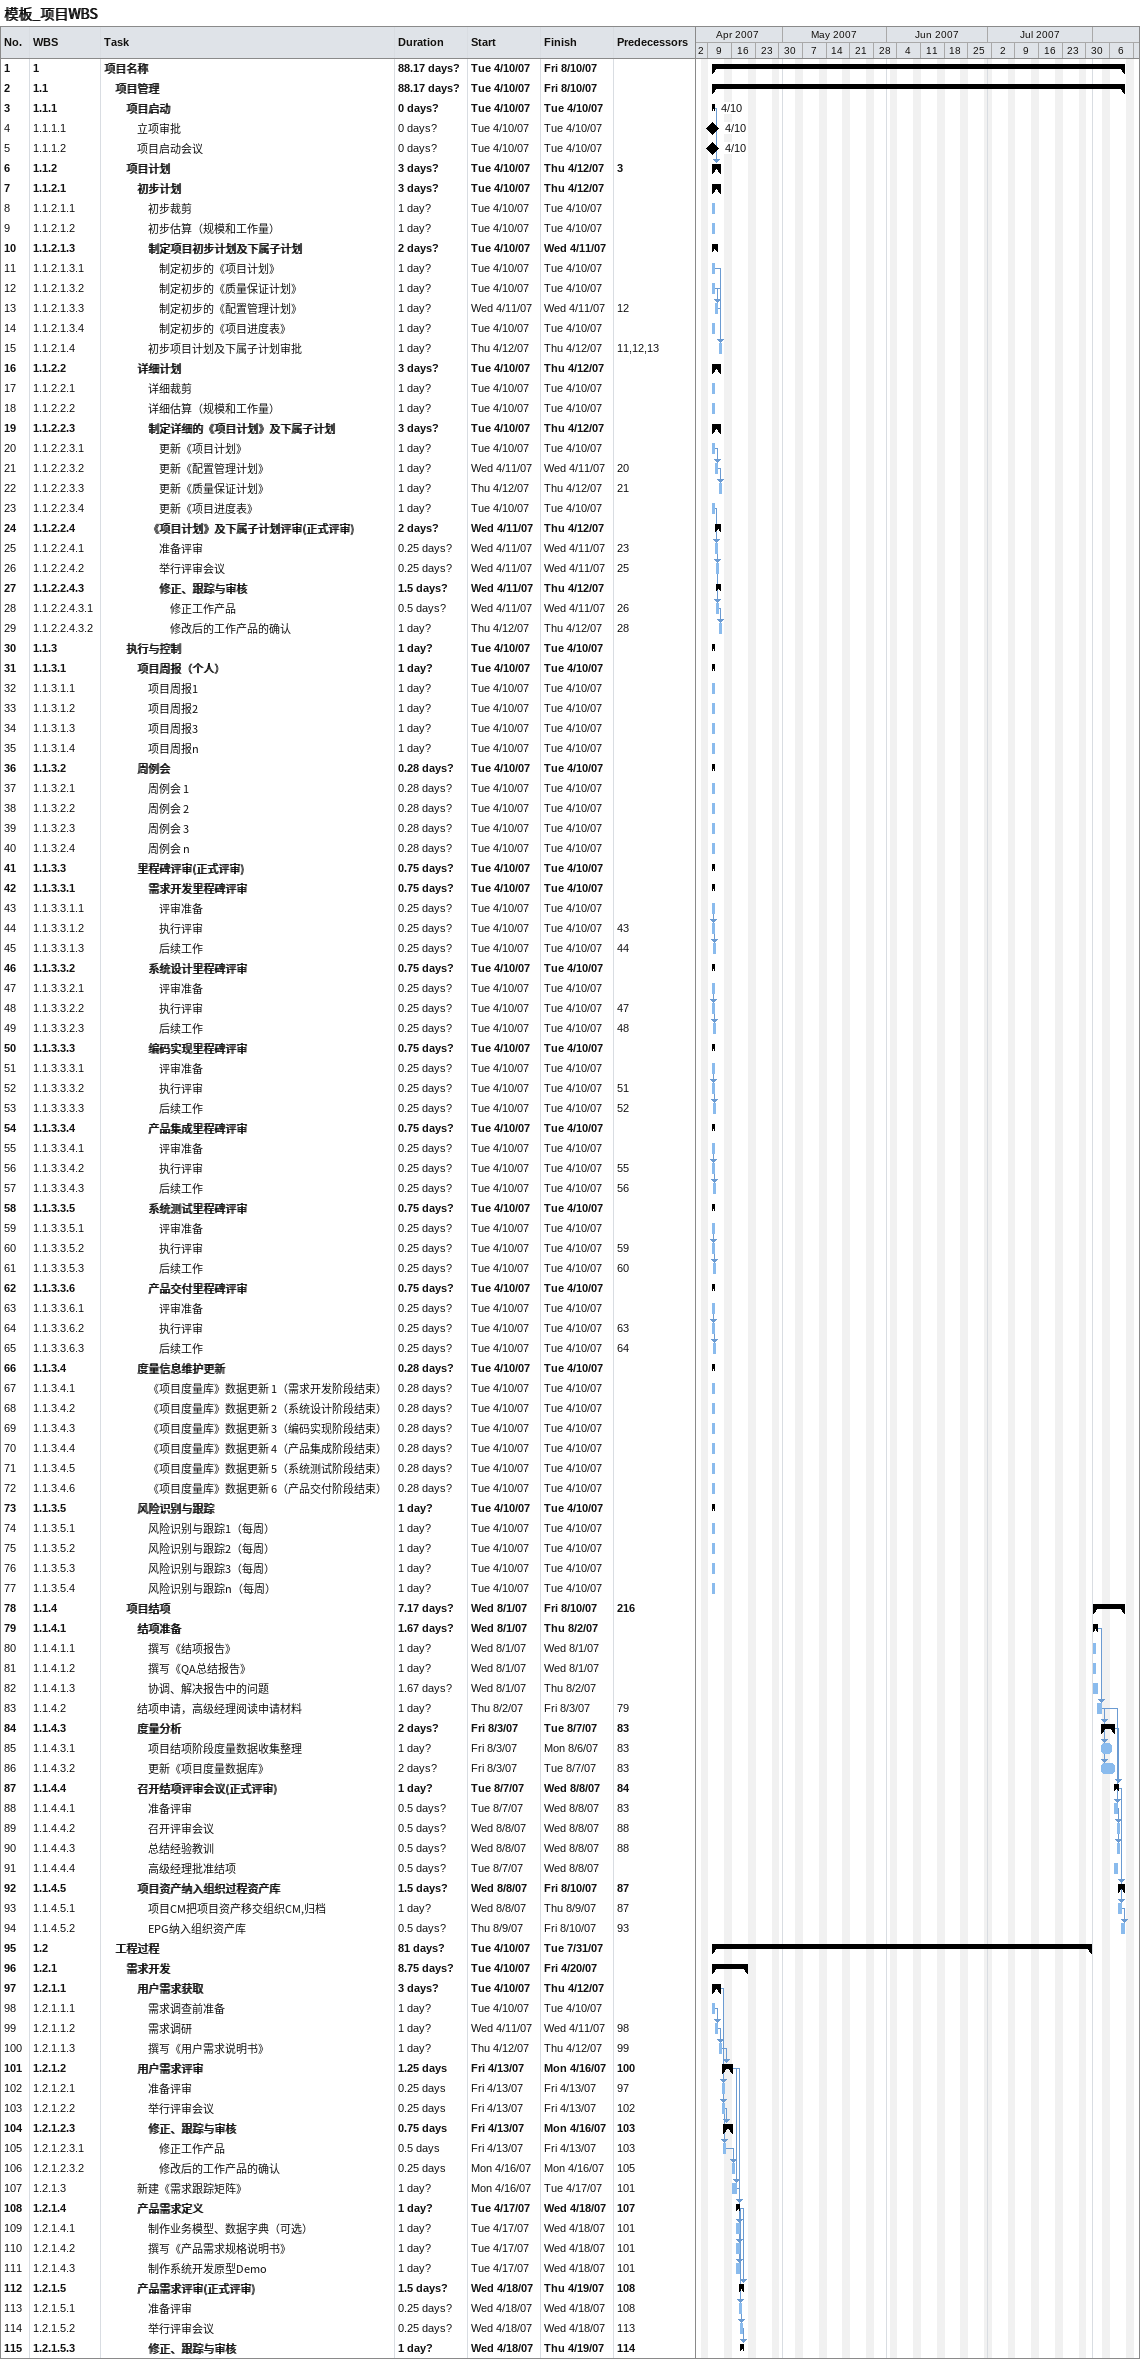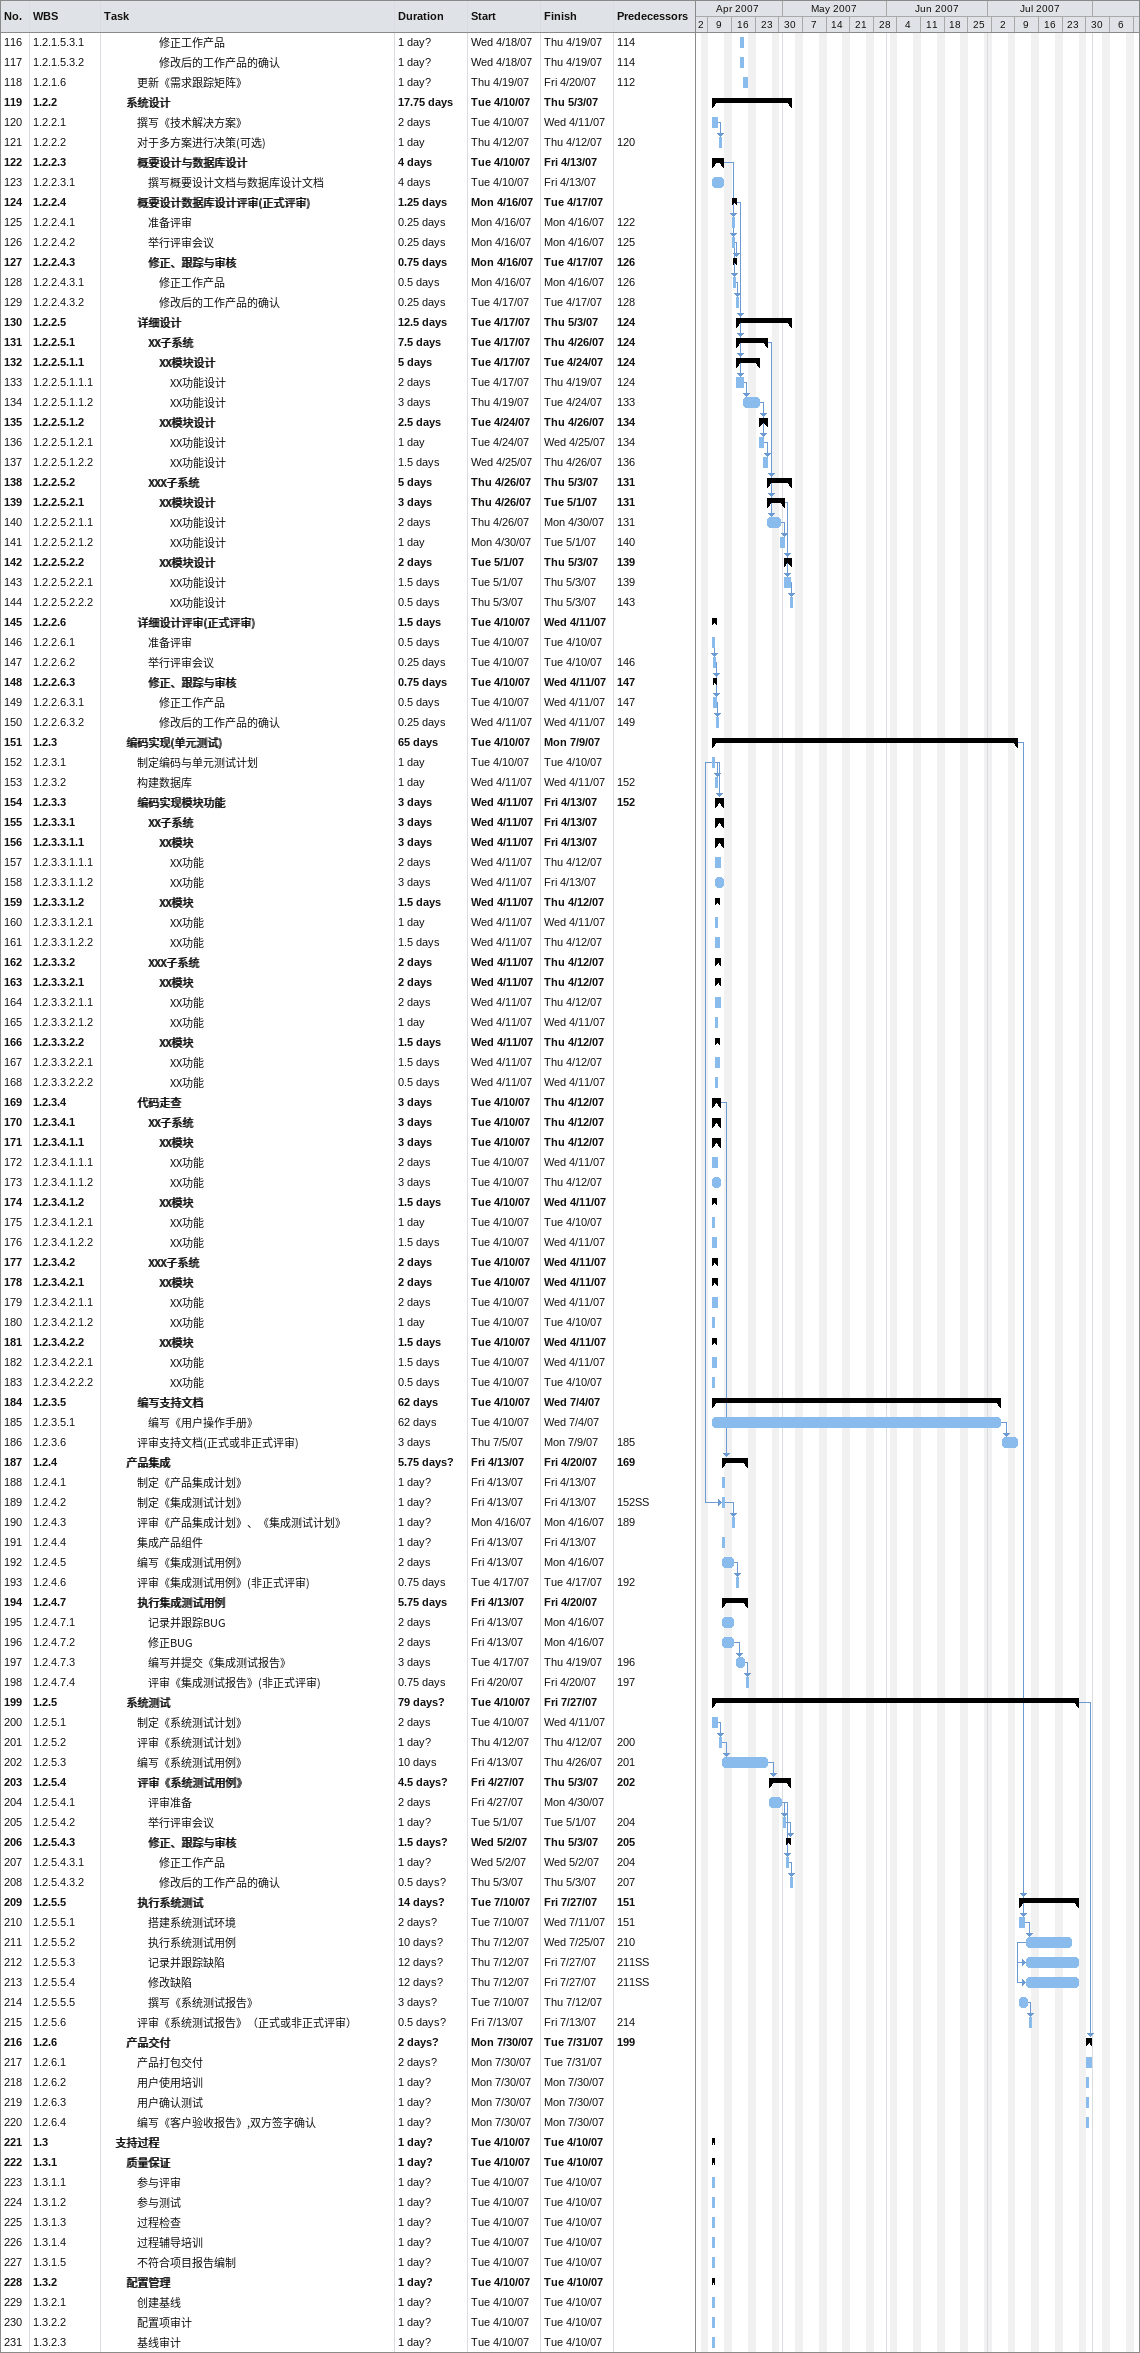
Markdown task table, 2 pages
模板_项目WBS

| ID | WBS | Task | Duration | Start | Finish | Predecessors |
|---|---|---|---|---|---|---|
| 1 | 1 | **项目名称** | 88.17d? | 2007-04-10 | 2007-08-10 |  |
| 2 | 1.1 | **项目管理** | 88.17d? | 2007-04-10 | 2007-08-10 |  |
| 3 | 1.1.1 | **项目启动** | 0d? | 2007-04-10 | 2007-04-10 |  |
| 4 | 1.1.1.1 | 立项审批 | 0d? | 2007-04-10 | 2007-04-10 |  |
| 5 | 1.1.1.2 | 项目启动会议 | 0d? | 2007-04-10 | 2007-04-10 |  |
| 6 | 1.1.2 | **项目计划** | 3d? | 2007-04-10 | 2007-04-12 | 3 |
| 7 | 1.1.2.1 | **初步计划** | 3d? | 2007-04-10 | 2007-04-12 |  |
| 8 | 1.1.2.1.1 | 初步裁剪 | 1d? | 2007-04-10 | 2007-04-10 |  |
| 9 | 1.1.2.1.2 | 初步估算（规模和工作量） | 1d? | 2007-04-10 | 2007-04-10 |  |
| 10 | 1.1.2.1.3 | **制定项目初步计划及下属子计划** | 2d? | 2007-04-10 | 2007-04-11 |  |
| 11 | 1.1.2.1.3.1 | 制定初步的《项目计划》 | 1d? | 2007-04-10 | 2007-04-10 |  |
| 12 | 1.1.2.1.3.2 | 制定初步的《质量保证计划》 | 1d? | 2007-04-10 | 2007-04-10 |  |
| 13 | 1.1.2.1.3.3 | 制定初步的《配置管理计划》 | 1d? | 2007-04-11 | 2007-04-11 | 12 |
| 14 | 1.1.2.1.3.4 | 制定初步的《项目进度表》 | 1d? | 2007-04-10 | 2007-04-10 |  |
| 15 | 1.1.2.1.4 | 初步项目计划及下属子计划审批 | 1d? | 2007-04-12 | 2007-04-12 | 11, 12, 13 |
| 16 | 1.1.2.2 | **详细计划** | 3d? | 2007-04-10 | 2007-04-12 |  |
| 17 | 1.1.2.2.1 | 详细裁剪 | 1d? | 2007-04-10 | 2007-04-10 |  |
| 18 | 1.1.2.2.2 | 详细估算（规模和工作量） | 1d? | 2007-04-10 | 2007-04-10 |  |
| 19 | 1.1.2.2.3 | **制定详细的《项目计划》及下属子计划** | 3d? | 2007-04-10 | 2007-04-12 |  |
| 20 | 1.1.2.2.3.1 | 更新《项目计划》 | 1d? | 2007-04-10 | 2007-04-10 |  |
| 21 | 1.1.2.2.3.2 | 更新《配置管理计划》 | 1d? | 2007-04-11 | 2007-04-11 | 20 |
| 22 | 1.1.2.2.3.3 | 更新《质量保证计划》 | 1d? | 2007-04-12 | 2007-04-12 | 21 |
| 23 | 1.1.2.2.3.4 | 更新《项目进度表》 | 1d? | 2007-04-10 | 2007-04-10 |  |
| 24 | 1.1.2.2.4 | **《项目计划》及下属子计划评审(正式评审)** | 2d? | 2007-04-11 | 2007-04-12 |  |
| 25 | 1.1.2.2.4.1 | 准备评审 | 0.25d? | 2007-04-11 | 2007-04-11 | 23 |
| 26 | 1.1.2.2.4.2 | 举行评审会议 | 0.25d? | 2007-04-11 | 2007-04-11 | 25 |
| 27 | 1.1.2.2.4.3 | **修正、跟踪与审核** | 1.5d? | 2007-04-11 | 2007-04-12 |  |
| 28 | 1.1.2.2.4.3.1 | 修正工作产品 | 0.5d? | 2007-04-11 | 2007-04-11 | 26 |
| 29 | 1.1.2.2.4.3.2 | 修改后的工作产品的确认 | 1d? | 2007-04-12 | 2007-04-12 | 28 |
| 30 | 1.1.3 | **执行与控制** | 1d? | 2007-04-10 | 2007-04-10 |  |
| 31 | 1.1.3.1 | **项目周报（个人）** | 1d? | 2007-04-10 | 2007-04-10 |  |
| 32 | 1.1.3.1.1 | 项目周报1 | 1d? | 2007-04-10 | 2007-04-10 |  |
| 33 | 1.1.3.1.2 | 项目周报2 | 1d? | 2007-04-10 | 2007-04-10 |  |
| 34 | 1.1.3.1.3 | 项目周报3 | 1d? | 2007-04-10 | 2007-04-10 |  |
| 35 | 1.1.3.1.4 | 项目周报n | 1d? | 2007-04-10 | 2007-04-10 |  |
| 36 | 1.1.3.2 | **周例会** | 0.28d? | 2007-04-10 | 2007-04-10 |  |
| 37 | 1.1.3.2.1 | 周例会 1 | 0.28d? | 2007-04-10 | 2007-04-10 |  |
| 38 | 1.1.3.2.2 | 周例会 2 | 0.28d? | 2007-04-10 | 2007-04-10 |  |
| 39 | 1.1.3.2.3 | 周例会 3 | 0.28d? | 2007-04-10 | 2007-04-10 |  |
| 40 | 1.1.3.2.4 | 周例会 n | 0.28d? | 2007-04-10 | 2007-04-10 |  |
| 41 | 1.1.3.3 | **里程碑评审(正式评审)** | 0.75d? | 2007-04-10 | 2007-04-10 |  |
| 42 | 1.1.3.3.1 | **需求开发里程碑评审** | 0.75d? | 2007-04-10 | 2007-04-10 |  |
| 43 | 1.1.3.3.1.1 | 评审准备 | 0.25d? | 2007-04-10 | 2007-04-10 |  |
| 44 | 1.1.3.3.1.2 | 执行评审 | 0.25d? | 2007-04-10 | 2007-04-10 | 43 |
| 45 | 1.1.3.3.1.3 | 后续工作 | 0.25d? | 2007-04-10 | 2007-04-10 | 44 |
| 46 | 1.1.3.3.2 | **系统设计里程碑评审** | 0.75d? | 2007-04-10 | 2007-04-10 |  |
| 47 | 1.1.3.3.2.1 | 评审准备 | 0.25d? | 2007-04-10 | 2007-04-10 |  |
| 48 | 1.1.3.3.2.2 | 执行评审 | 0.25d? | 2007-04-10 | 2007-04-10 | 47 |
| 49 | 1.1.3.3.2.3 | 后续工作 | 0.25d? | 2007-04-10 | 2007-04-10 | 48 |
| 50 | 1.1.3.3.3 | **编码实现里程碑评审** | 0.75d? | 2007-04-10 | 2007-04-10 |  |
| 51 | 1.1.3.3.3.1 | 评审准备 | 0.25d? | 2007-04-10 | 2007-04-10 |  |
| 52 | 1.1.3.3.3.2 | 执行评审 | 0.25d? | 2007-04-10 | 2007-04-10 | 51 |
| 53 | 1.1.3.3.3.3 | 后续工作 | 0.25d? | 2007-04-10 | 2007-04-10 | 52 |
| 54 | 1.1.3.3.4 | **产品集成里程碑评审** | 0.75d? | 2007-04-10 | 2007-04-10 |  |
| 55 | 1.1.3.3.4.1 | 评审准备 | 0.25d? | 2007-04-10 | 2007-04-10 |  |
| 56 | 1.1.3.3.4.2 | 执行评审 | 0.25d? | 2007-04-10 | 2007-04-10 | 55 |
| 57 | 1.1.3.3.4.3 | 后续工作 | 0.25d? | 2007-04-10 | 2007-04-10 | 56 |
| 58 | 1.1.3.3.5 | **系统测试里程碑评审** | 0.75d? | 2007-04-10 | 2007-04-10 |  |
| 59 | 1.1.3.3.5.1 | 评审准备 | 0.25d? | 2007-04-10 | 2007-04-10 |  |
| 60 | 1.1.3.3.5.2 | 执行评审 | 0.25d? | 2007-04-10 | 2007-04-10 | 59 |
| 61 | 1.1.3.3.5.3 | 后续工作 | 0.25d? | 2007-04-10 | 2007-04-10 | 60 |
| 62 | 1.1.3.3.6 | **产品交付里程碑评审** | 0.75d? | 2007-04-10 | 2007-04-10 |  |
| 63 | 1.1.3.3.6.1 | 评审准备 | 0.25d? | 2007-04-10 | 2007-04-10 |  |
| 64 | 1.1.3.3.6.2 | 执行评审 | 0.25d? | 2007-04-10 | 2007-04-10 | 63 |
| 65 | 1.1.3.3.6.3 | 后续工作 | 0.25d? | 2007-04-10 | 2007-04-10 | 64 |
| 66 | 1.1.3.4 | **度量信息维护更新** | 0.28d? | 2007-04-10 | 2007-04-10 |  |
| 67 | 1.1.3.4.1 | 《项目度量库》数据更新 1（需求开发阶段结束） | 0.28d? | 2007-04-10 | 2007-04-10 |  |
| 68 | 1.1.3.4.2 | 《项目度量库》数据更新 2（系统设计阶段结束） | 0.28d? | 2007-04-10 | 2007-04-10 |  |
| 69 | 1.1.3.4.3 | 《项目度量库》数据更新 3（编码实现阶段结束） | 0.28d? | 2007-04-10 | 2007-04-10 |  |
| 70 | 1.1.3.4.4 | 《项目度量库》数据更新 4（产品集成阶段结束） | 0.28d? | 2007-04-10 | 2007-04-10 |  |
| 71 | 1.1.3.4.5 | 《项目度量库》数据更新 5（系统测试阶段结束） | 0.28d? | 2007-04-10 | 2007-04-10 |  |
| 72 | 1.1.3.4.6 | 《项目度量库》数据更新 6（产品交付阶段结束） | 0.28d? | 2007-04-10 | 2007-04-10 |  |
| 73 | 1.1.3.5 | **风险识别与跟踪** | 1d? | 2007-04-10 | 2007-04-10 |  |
| 74 | 1.1.3.5.1 | 风险识别与跟踪1（每周） | 1d? | 2007-04-10 | 2007-04-10 |  |
| 75 | 1.1.3.5.2 | 风险识别与跟踪2（每周） | 1d? | 2007-04-10 | 2007-04-10 |  |
| 76 | 1.1.3.5.3 | 风险识别与跟踪3（每周） | 1d? | 2007-04-10 | 2007-04-10 |  |
| 77 | 1.1.3.5.4 | 风险识别与跟踪n（每周） | 1d? | 2007-04-10 | 2007-04-10 |  |
| 78 | 1.1.4 | **项目结项** | 7.17d? | 2007-08-01 | 2007-08-10 | 216 |
| 79 | 1.1.4.1 | **结项准备** | 1.67d? | 2007-08-01 | 2007-08-02 |  |
| 80 | 1.1.4.1.1 | 撰写《结项报告》 | 1d? | 2007-08-01 | 2007-08-01 |  |
| 81 | 1.1.4.1.2 | 撰写《QA总结报告》 | 1d? | 2007-08-01 | 2007-08-01 |  |
| 82 | 1.1.4.1.3 | 协调、解决报告中的问题 | 1.67d? | 2007-08-01 | 2007-08-02 |  |
| 83 | 1.1.4.2 | 结项申请，高级经理阅读申请材料 | 1d? | 2007-08-02 | 2007-08-03 | 79 |
| 84 | 1.1.4.3 | **度量分析** | 2d? | 2007-08-03 | 2007-08-07 | 83 |
| 85 | 1.1.4.3.1 | 项目结项阶段度量数据收集整理 | 1d? | 2007-08-03 | 2007-08-06 | 83 |
| 86 | 1.1.4.3.2 | 更新《项目度量数据库》 | 2d? | 2007-08-03 | 2007-08-07 | 83 |
| 87 | 1.1.4.4 | **召开结项评审会议(正式评审)** | 1d? | 2007-08-07 | 2007-08-08 | 84 |
| 88 | 1.1.4.4.1 | 准备评审 | 0.5d? | 2007-08-07 | 2007-08-08 | 83 |
| 89 | 1.1.4.4.2 | 召开评审会议 | 0.5d? | 2007-08-08 | 2007-08-08 | 88 |
| 90 | 1.1.4.4.3 | 总结经验教训 | 0.5d? | 2007-08-08 | 2007-08-08 | 88 |
| 91 | 1.1.4.4.4 | 高级经理批准结项 | 0.5d? | 2007-08-07 | 2007-08-08 |  |
| 92 | 1.1.4.5 | **项目资产纳入组织过程资产库** | 1.5d? | 2007-08-08 | 2007-08-10 | 87 |
| 93 | 1.1.4.5.1 | 项目CM把项目资产移交组织CM,归档 | 1d? | 2007-08-08 | 2007-08-09 | 87 |
| 94 | 1.1.4.5.2 | EPG纳入组织资产库 | 0.5d? | 2007-08-09 | 2007-08-10 | 93 |
| 95 | 1.2 | **工程过程** | 81d? | 2007-04-10 | 2007-07-31 |  |
| 96 | 1.2.1 | **需求开发** | 8.75d? | 2007-04-10 | 2007-04-20 |  |
| 97 | 1.2.1.1 | **用户需求获取** | 3d? | 2007-04-10 | 2007-04-12 |  |
| 98 | 1.2.1.1.1 | 需求调查前准备 | 1d? | 2007-04-10 | 2007-04-10 |  |
| 99 | 1.2.1.1.2 | 需求调研 | 1d? | 2007-04-11 | 2007-04-11 | 98 |
| 100 | 1.2.1.1.3 | 撰写《用户需求说明书》 | 1d? | 2007-04-12 | 2007-04-12 | 99 |
| 101 | 1.2.1.2 | **用户需求评审** | 1.25d | 2007-04-13 | 2007-04-16 | 100 |
| 102 | 1.2.1.2.1 | 准备评审 | 0.25d | 2007-04-13 | 2007-04-13 | 97 |
| 103 | 1.2.1.2.2 | 举行评审会议 | 0.25d | 2007-04-13 | 2007-04-13 | 102 |
| 104 | 1.2.1.2.3 | **修正、跟踪与审核** | 0.75d | 2007-04-13 | 2007-04-16 | 103 |
| 105 | 1.2.1.2.3.1 | 修正工作产品 | 0.5d | 2007-04-13 | 2007-04-13 | 103 |
| 106 | 1.2.1.2.3.2 | 修改后的工作产品的确认 | 0.25d | 2007-04-16 | 2007-04-16 | 105 |
| 107 | 1.2.1.3 | 新建《需求跟踪矩阵》 | 1d? | 2007-04-16 | 2007-04-17 | 101 |
| 108 | 1.2.1.4 | **产品需求定义** | 1d? | 2007-04-17 | 2007-04-18 | 107 |
| 109 | 1.2.1.4.1 | 制作业务模型、数据字典（可选） | 1d? | 2007-04-17 | 2007-04-18 | 101 |
| 110 | 1.2.1.4.2 | 撰写《产品需求规格说明书》 | 1d? | 2007-04-17 | 2007-04-18 | 101 |
| 111 | 1.2.1.4.3 | 制作系统开发原型Demo | 1d? | 2007-04-17 | 2007-04-18 | 101 |
| 112 | 1.2.1.5 | **产品需求评审(正式评审)** | 1.5d? | 2007-04-18 | 2007-04-19 | 108 |
| 113 | 1.2.1.5.1 | 准备评审 | 0.25d? | 2007-04-18 | 2007-04-18 | 108 |
| 114 | 1.2.1.5.2 | 举行评审会议 | 0.25d? | 2007-04-18 | 2007-04-18 | 113 |
| 115 | 1.2.1.5.3 | **修正、跟踪与审核** | 1d? | 2007-04-18 | 2007-04-19 | 114 |
| 116 | 1.2.1.5.3.1 | 修正工作产品 | 1d? | 2007-04-18 | 2007-04-19 | 114 |
| 117 | 1.2.1.5.3.2 | 修改后的工作产品的确认 | 1d? | 2007-04-18 | 2007-04-19 | 114 |
| 118 | 1.2.1.6 | 更新《需求跟踪矩阵》 | 1d? | 2007-04-19 | 2007-04-20 | 112 |
| 119 | 1.2.2 | **系统设计** | 17.75d | 2007-04-10 | 2007-05-03 |  |
| 120 | 1.2.2.1 | 撰写《技术解决方案》 | 2d | 2007-04-10 | 2007-04-11 |  |
| 121 | 1.2.2.2 | 对于多方案进行决策(可选) | 1d | 2007-04-12 | 2007-04-12 | 120 |
| 122 | 1.2.2.3 | **概要设计与数据库设计** | 4d | 2007-04-10 | 2007-04-13 |  |
| 123 | 1.2.2.3.1 | 撰写概要设计文档与数据库设计文档 | 4d | 2007-04-10 | 2007-04-13 |  |
| 124 | 1.2.2.4 | **概要设计数据库设计评审(正式评审)** | 1.25d | 2007-04-16 | 2007-04-17 |  |
| 125 | 1.2.2.4.1 | 准备评审 | 0.25d | 2007-04-16 | 2007-04-16 | 122 |
| 126 | 1.2.2.4.2 | 举行评审会议 | 0.25d | 2007-04-16 | 2007-04-16 | 125 |
| 127 | 1.2.2.4.3 | **修正、跟踪与审核** | 0.75d | 2007-04-16 | 2007-04-17 | 126 |
| 128 | 1.2.2.4.3.1 | 修正工作产品 | 0.5d | 2007-04-16 | 2007-04-16 | 126 |
| 129 | 1.2.2.4.3.2 | 修改后的工作产品的确认 | 0.25d | 2007-04-17 | 2007-04-17 | 128 |
| 130 | 1.2.2.5 | **详细设计** | 12.5d | 2007-04-17 | 2007-05-03 | 124 |
| 131 | 1.2.2.5.1 | **XX子系统** | 7.5d | 2007-04-17 | 2007-04-26 | 124 |
| 132 | 1.2.2.5.1.1 | **XX模块设计** | 5d | 2007-04-17 | 2007-04-24 | 124 |
| 133 | 1.2.2.5.1.1.1 | XX功能设计 | 2d | 2007-04-17 | 2007-04-19 | 124 |
| 134 | 1.2.2.5.1.1.2 | XX功能设计 | 3d | 2007-04-19 | 2007-04-24 | 133 |
| 135 | 1.2.2.5.1.2 | **XX模块设计** | 2.5d | 2007-04-24 | 2007-04-26 | 134 |
| 136 | 1.2.2.5.1.2.1 | XX功能设计 | 1d | 2007-04-24 | 2007-04-25 | 134 |
| 137 | 1.2.2.5.1.2.2 | XX功能设计 | 1.5d | 2007-04-25 | 2007-04-26 | 136 |
| 138 | 1.2.2.5.2 | **XXX子系统** | 5d | 2007-04-26 | 2007-05-03 | 131 |
| 139 | 1.2.2.5.2.1 | **XX模块设计** | 3d | 2007-04-26 | 2007-05-01 | 131 |
| 140 | 1.2.2.5.2.1.1 | XX功能设计 | 2d | 2007-04-26 | 2007-04-30 | 131 |
| 141 | 1.2.2.5.2.1.2 | XX功能设计 | 1d | 2007-04-30 | 2007-05-01 | 140 |
| 142 | 1.2.2.5.2.2 | **XX模块设计** | 2d | 2007-05-01 | 2007-05-03 | 139 |
| 143 | 1.2.2.5.2.2.1 | XX功能设计 | 1.5d | 2007-05-01 | 2007-05-03 | 139 |
| 144 | 1.2.2.5.2.2.2 | XX功能设计 | 0.5d | 2007-05-03 | 2007-05-03 | 143 |
| 145 | 1.2.2.6 | **详细设计评审(正式评审)** | 1.5d | 2007-04-10 | 2007-04-11 |  |
| 146 | 1.2.2.6.1 | 准备评审 | 0.5d | 2007-04-10 | 2007-04-10 |  |
| 147 | 1.2.2.6.2 | 举行评审会议 | 0.25d | 2007-04-10 | 2007-04-10 | 146 |
| 148 | 1.2.2.6.3 | **修正、跟踪与审核** | 0.75d | 2007-04-10 | 2007-04-11 | 147 |
| 149 | 1.2.2.6.3.1 | 修正工作产品 | 0.5d | 2007-04-10 | 2007-04-11 | 147 |
| 150 | 1.2.2.6.3.2 | 修改后的工作产品的确认 | 0.25d | 2007-04-11 | 2007-04-11 | 149 |
| 151 | 1.2.3 | **编码实现(单元测试)** | 65d | 2007-04-10 | 2007-07-09 |  |
| 152 | 1.2.3.1 | 制定编码与单元测试计划 | 1d | 2007-04-10 | 2007-04-10 |  |
| 153 | 1.2.3.2 | 构建数据库 | 1d | 2007-04-11 | 2007-04-11 | 152 |
| 154 | 1.2.3.3 | **编码实现模块功能** | 3d | 2007-04-11 | 2007-04-13 | 152 |
| 155 | 1.2.3.3.1 | **XX子系统** | 3d | 2007-04-11 | 2007-04-13 |  |
| 156 | 1.2.3.3.1.1 | **XX模块** | 3d | 2007-04-11 | 2007-04-13 |  |
| 157 | 1.2.3.3.1.1.1 | XX功能 | 2d | 2007-04-11 | 2007-04-12 |  |
| 158 | 1.2.3.3.1.1.2 | XX功能 | 3d | 2007-04-11 | 2007-04-13 |  |
| 159 | 1.2.3.3.1.2 | **XX模块** | 1.5d | 2007-04-11 | 2007-04-12 |  |
| 160 | 1.2.3.3.1.2.1 | XX功能 | 1d | 2007-04-11 | 2007-04-11 |  |
| 161 | 1.2.3.3.1.2.2 | XX功能 | 1.5d | 2007-04-11 | 2007-04-12 |  |
| 162 | 1.2.3.3.2 | **XXX子系统** | 2d | 2007-04-11 | 2007-04-12 |  |
| 163 | 1.2.3.3.2.1 | **XX模块** | 2d | 2007-04-11 | 2007-04-12 |  |
| 164 | 1.2.3.3.2.1.1 | XX功能 | 2d | 2007-04-11 | 2007-04-12 |  |
| 165 | 1.2.3.3.2.1.2 | XX功能 | 1d | 2007-04-11 | 2007-04-11 |  |
| 166 | 1.2.3.3.2.2 | **XX模块** | 1.5d | 2007-04-11 | 2007-04-12 |  |
| 167 | 1.2.3.3.2.2.1 | XX功能 | 1.5d | 2007-04-11 | 2007-04-12 |  |
| 168 | 1.2.3.3.2.2.2 | XX功能 | 0.5d | 2007-04-11 | 2007-04-11 |  |
| 169 | 1.2.3.4 | **代码走查** | 3d | 2007-04-10 | 2007-04-12 |  |
| 170 | 1.2.3.4.1 | **XX子系统** | 3d | 2007-04-10 | 2007-04-12 |  |
| 171 | 1.2.3.4.1.1 | **XX模块** | 3d | 2007-04-10 | 2007-04-12 |  |
| 172 | 1.2.3.4.1.1.1 | XX功能 | 2d | 2007-04-10 | 2007-04-11 |  |
| 173 | 1.2.3.4.1.1.2 | XX功能 | 3d | 2007-04-10 | 2007-04-12 |  |
| 174 | 1.2.3.4.1.2 | **XX模块** | 1.5d | 2007-04-10 | 2007-04-11 |  |
| 175 | 1.2.3.4.1.2.1 | XX功能 | 1d | 2007-04-10 | 2007-04-10 |  |
| 176 | 1.2.3.4.1.2.2 | XX功能 | 1.5d | 2007-04-10 | 2007-04-11 |  |
| 177 | 1.2.3.4.2 | **XXX子系统** | 2d | 2007-04-10 | 2007-04-11 |  |
| 178 | 1.2.3.4.2.1 | **XX模块** | 2d | 2007-04-10 | 2007-04-11 |  |
| 179 | 1.2.3.4.2.1.1 | XX功能 | 2d | 2007-04-10 | 2007-04-11 |  |
| 180 | 1.2.3.4.2.1.2 | XX功能 | 1d | 2007-04-10 | 2007-04-10 |  |
| 181 | 1.2.3.4.2.2 | **XX模块** | 1.5d | 2007-04-10 | 2007-04-11 |  |
| 182 | 1.2.3.4.2.2.1 | XX功能 | 1.5d | 2007-04-10 | 2007-04-11 |  |
| 183 | 1.2.3.4.2.2.2 | XX功能 | 0.5d | 2007-04-10 | 2007-04-10 |  |
| 184 | 1.2.3.5 | **编写支持文档** | 62d | 2007-04-10 | 2007-07-04 |  |
| 185 | 1.2.3.5.1 | 编写《用户操作手册》 | 62d | 2007-04-10 | 2007-07-04 |  |
| 186 | 1.2.3.6 | 评审支持文档(正式或非正式评审) | 3d | 2007-07-05 | 2007-07-09 | 185 |
| 187 | 1.2.4 | **产品集成** | 5.75d? | 2007-04-13 | 2007-04-20 | 169 |
| 188 | 1.2.4.1 | 制定《产品集成计划》 | 1d? | 2007-04-13 | 2007-04-13 |  |
| 189 | 1.2.4.2 | 制定《集成测试计划》 | 1d? | 2007-04-13 | 2007-04-13 | 152SS |
| 190 | 1.2.4.3 | 评审《产品集成计划》、《集成测试计划》 | 1d? | 2007-04-16 | 2007-04-16 | 189 |
| 191 | 1.2.4.4 | 集成产品组件 | 1d? | 2007-04-13 | 2007-04-13 |  |
| 192 | 1.2.4.5 | 编写《集成测试用例》 | 2d | 2007-04-13 | 2007-04-16 |  |
| 193 | 1.2.4.6 | 评审《集成测试用例》(非正式评审) | 0.75d | 2007-04-17 | 2007-04-17 | 192 |
| 194 | 1.2.4.7 | **执行集成测试用例** | 5.75d | 2007-04-13 | 2007-04-20 |  |
| 195 | 1.2.4.7.1 | 记录并跟踪BUG | 2d | 2007-04-13 | 2007-04-16 |  |
| 196 | 1.2.4.7.2 | 修正BUG | 2d | 2007-04-13 | 2007-04-16 |  |
| 197 | 1.2.4.7.3 | 编写并提交《集成测试报告》 | 3d | 2007-04-17 | 2007-04-19 | 196 |
| 198 | 1.2.4.7.4 | 评审《集成测试报告》(非正式评审) | 0.75d | 2007-04-20 | 2007-04-20 | 197 |
| 199 | 1.2.5 | **系统测试** | 79d? | 2007-04-10 | 2007-07-27 |  |
| 200 | 1.2.5.1 | 制定《系统测试计划》 | 2d | 2007-04-10 | 2007-04-11 |  |
| 201 | 1.2.5.2 | 评审《系统测试计划》 | 1d? | 2007-04-12 | 2007-04-12 | 200 |
| 202 | 1.2.5.3 | 编写《系统测试用例》 | 10d | 2007-04-13 | 2007-04-26 | 201 |
| 203 | 1.2.5.4 | **评审《系统测试用例》** | 4.5d? | 2007-04-27 | 2007-05-03 | 202 |
| 204 | 1.2.5.4.1 | 评审准备 | 2d | 2007-04-27 | 2007-04-30 |  |
| 205 | 1.2.5.4.2 | 举行评审会议 | 1d? | 2007-05-01 | 2007-05-01 | 204 |
| 206 | 1.2.5.4.3 | **修正、跟踪与审核** | 1.5d? | 2007-05-02 | 2007-05-03 | 205 |
| 207 | 1.2.5.4.3.1 | 修正工作产品 | 1d? | 2007-05-02 | 2007-05-02 | 204 |
| 208 | 1.2.5.4.3.2 | 修改后的工作产品的确认 | 0.5d? | 2007-05-03 | 2007-05-03 | 207 |
| 209 | 1.2.5.5 | **执行系统测试** | 14d? | 2007-07-10 | 2007-07-27 | 151 |
| 210 | 1.2.5.5.1 | 搭建系统测试环境 | 2d? | 2007-07-10 | 2007-07-11 | 151 |
| 211 | 1.2.5.5.2 | 执行系统测试用例 | 10d? | 2007-07-12 | 2007-07-25 | 210 |
| 212 | 1.2.5.5.3 | 记录并跟踪缺陷 | 12d? | 2007-07-12 | 2007-07-27 | 211SS |
| 213 | 1.2.5.5.4 | 修改缺陷 | 12d? | 2007-07-12 | 2007-07-27 | 211SS |
| 214 | 1.2.5.5.5 | 撰写《系统测试报告》 | 3d? | 2007-07-10 | 2007-07-12 |  |
| 215 | 1.2.5.6 | 评审《系统测试报告》（正式或非正式评审） | 0.5d? | 2007-07-13 | 2007-07-13 | 214 |
| 216 | 1.2.6 | **产品交付** | 2d? | 2007-07-30 | 2007-07-31 | 199 |
| 217 | 1.2.6.1 | 产品打包交付 | 2d? | 2007-07-30 | 2007-07-31 |  |
| 218 | 1.2.6.2 | 用户使用培训 | 1d? | 2007-07-30 | 2007-07-30 |  |
| 219 | 1.2.6.3 | 用户确认测试 | 1d? | 2007-07-30 | 2007-07-30 |  |
| 220 | 1.2.6.4 | 编写《客户验收报告》,双方签字确认 | 1d? | 2007-07-30 | 2007-07-30 |  |
| 221 | 1.3 | **支持过程** | 1d? | 2007-04-10 | 2007-04-10 |  |
| 222 | 1.3.1 | **质量保证** | 1d? | 2007-04-10 | 2007-04-10 |  |
| 223 | 1.3.1.1 | 参与评审 | 1d? | 2007-04-10 | 2007-04-10 |  |
| 224 | 1.3.1.2 | 参与测试 | 1d? | 2007-04-10 | 2007-04-10 |  |
| 225 | 1.3.1.3 | 过程检查 | 1d? | 2007-04-10 | 2007-04-10 |  |
| 226 | 1.3.1.4 | 过程辅导培训 | 1d? | 2007-04-10 | 2007-04-10 |  |
| 227 | 1.3.1.5 | 不符合项目报告编制 | 1d? | 2007-04-10 | 2007-04-10 |  |
| 228 | 1.3.2 | **配置管理** | 1d? | 2007-04-10 | 2007-04-10 |  |
| 229 | 1.3.2.1 | 创建基线 | 1d? | 2007-04-10 | 2007-04-10 |  |
| 230 | 1.3.2.2 | 配置项审计 | 1d? | 2007-04-10 | 2007-04-10 |  |
| 231 | 1.3.2.3 | 基线审计 | 1d? | 2007-04-10 | 2007-04-10 |  |
